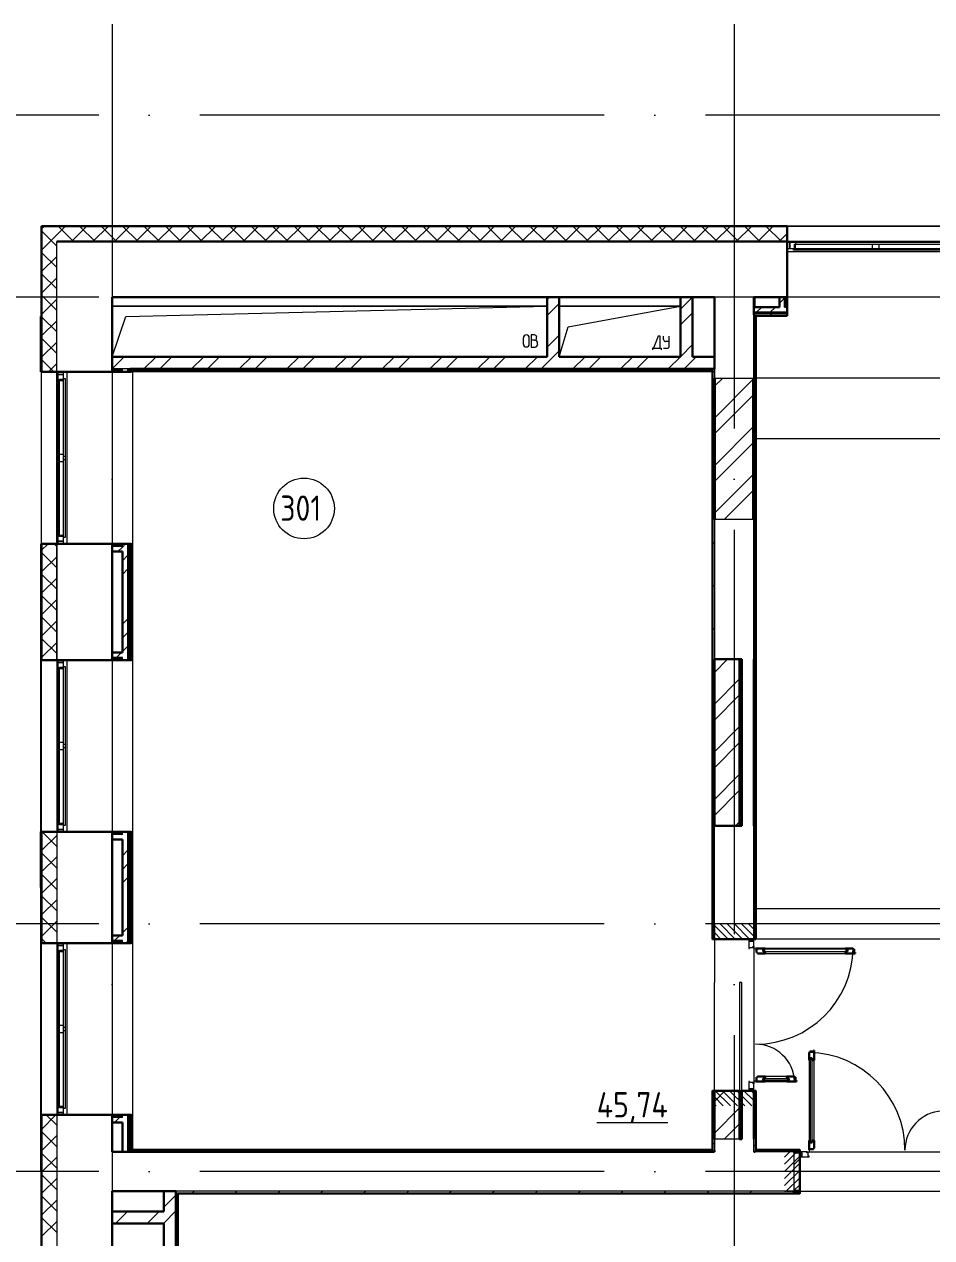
# Model space of a CAD drawing. Header units: millimetres. Extents: x -87434 to 499450, y -468665 to 122144.
# Drawn here: x 243275 to 252251, y -12269 to -265 of the extents above; entities that cross this region are included whole.
import ezdxf

# ---------------------------------------------------------------- set-up
doc = ezdxf.new("R2010")
doc.units = ezdxf.units.MM
for name, pattern in [('ADSK_Линия сетки', [25, 20, -2.5, 0, -2.5]), ('ADSK_Сверху', [450, 300, -150]), ('ADSK_Штриховая_ш2 п1_5', [4.5, 3, -1.5])]:
    doc.linetypes.add(name, pattern=pattern)
for name, color, linetype, lineweight in [('_ Окна', 7, 'Continuous', 9), ('Двери', 252, 'Continuous', 9), ('Линии', 252, 'Continuous', 9), ('Марки помещений', 252, 'Continuous', 20), ('Ограждение', 252, 'Continuous', 9), ('Окна', 252, 'Continuous', 9), ('Оси', 252, 'Continuous', 9), ('Перекрытие', 252, 'Continuous', 18), ('Стены внутренние', 7, 'Continuous', 18), ('Стены наружные', 7, 'Continuous', 18), ('Стены штриховка', 252, 'Continuous', 9)]:
    doc.layers.add(name, color=color, linetype=linetype, lineweight=lineweight)
doc.layers.add('Двери открывание', color=7, linetype='Continuous', lineweight=9, true_color=0xc0c0c0)
doc.styles.add('GOST Common_2', font='', dxfattribs={"width": 0.9, "height": 250})
doc.styles.get('GOST Common_2').set_extended_font_data('GOST type B')

# ---------------------------------------------------------------- blocks, each defined once
blk = doc.blocks.new('3 этаж')
at = {"color": 251, "lineweight": 18, "true_color": 0x636466}
for p, q in [((248446, -3053), (244146, -3053)), ((244278, -3153), (248446, -3053)), ((249766, -3053), (248566, -3053)), ((248656, -3257), (249766, -3053)), ((244146, -3553), (244278, -3153)), ((248320, -3336), (248290, -3336)), ((248290, -3336), (248290, -3456)), ((248343, -3369), (248343, -3359)), ((248566, -3553), (248656, -3257)), ((249544, -3348), (249500, -3468)), ((249564, -3348), (249544, -3348)), ((249564, -3468), (249564, -3348)), ((249598, -3382), (249598, -3348)), ((249655, -3448), (249655, -3348)), ((248212, -3427), (248212, -3365)), ((248270, -3427), (248270, -3365)), ((248323, -3389), (248290, -3389)), ((248290, -3456), (248327, -3456)), ((248353, -3429), (248353, -3419)), ((249490, -3468), (249490, -3483)), ((249500, -3468), (249490, -3468)), ((249500, -3468), (249564, -3468)), ((249564, -3468), (249574, -3468)), ((249574, -3468), (249574, -3483)), ((249598, -3468), (249635, -3468)), ((249655, -3402), (249618, -3402))]:
    blk.add_line(p, q, dxfattribs=at)
for centre, radius, start, end in [((248241, -3365), 28.7, 0, 180), ((248320, -3359), 23.3, 0, 90), ((248241, -3427), 28.7, 180, 0), ((248323, -3369), 20, 270, 0), ((248323, -3419), 30, 0, 90), ((248327, -3429), 26.7, 270, 0), ((249618, -3382), 20, 180, 270), ((249635, -3448), 20, 270, 0)]:
    blk.add_arc(centre, radius, start, end, dxfattribs=at)
at = {"layer": '_ Окна', "color": 251, "true_color": 0x636466}
for p, q in [((250846, -2423), (250821, -2423)), ((250821, -2481), (250846, -2481)), ((250846, -2481), (250846, -2423)), ((243606, -3703), (243606, -3728)), ((243664, -3728), (243664, -3703)), ((243606, -3728), (243664, -3728)), ((243664, -5378), (243606, -5378)), ((243606, -5378), (243606, -5403)), ((243664, -5403), (243664, -5378)), ((243606, -6553), (243606, -6578)), ((243606, -6578), (243664, -6578)), ((243664, -6578), (243664, -6553)), ((243664, -8228), (243606, -8228)), ((243606, -8228), (243606, -8253)), ((243664, -8253), (243664, -8228)), ((243606, -9353), (243606, -9378)), ((243664, -9378), (243664, -9353)), ((243606, -9378), (243664, -9378)), ((243664, -11028), (243606, -11028)), ((243606, -11028), (243606, -11053)), ((243664, -11053), (243664, -11028))]:
    blk.add_line(p, q, dxfattribs=at)
at = {"layer": '_ Окна', "color": 251, "lineweight": 18, "true_color": 0x636466}
for p, q in [((250905, -2423), (250846, -2423)), ((250846, -2423), (250846, -2481)), ((250846, -2481), (250884, -2481)), ((250892, -2481), (250892, -2440)), ((250892, -2440), (250904, -2440)), ((250910, -2440), (250905, -2423)), ((243664, -3728), (243606, -3728)), ((243606, -3728), (243606, -3788)), ((243606, -3788), (243623, -3792)), ((243623, -3774), (243664, -3774)), ((243623, -3786), (243623, -3774)), ((243664, -3766), (243664, -3728)), ((243623, -5314), (243606, -5319)), ((243606, -5319), (243606, -5378)), ((243606, -5378), (243664, -5378)), ((243623, -5332), (243623, -5320)), ((243664, -5332), (243623, -5332)), ((243664, -5378), (243664, -5340)), ((243664, -6578), (243606, -6578)), ((243606, -6578), (243606, -6638)), ((243664, -6616), (243664, -6578)), ((243606, -6638), (243623, -6642)), ((243623, -6624), (243664, -6624)), ((243623, -6636), (243623, -6624)), ((243623, -8164), (243606, -8169)), ((243606, -8169), (243606, -8228)), ((243606, -8228), (243664, -8228)), ((243623, -8182), (243623, -8170)), ((243664, -8182), (243623, -8182)), ((243664, -8228), (243664, -8190)), ((243664, -9378), (243606, -9378)), ((243606, -9378), (243606, -9438)), ((243606, -9438), (243623, -9442)), ((243623, -9424), (243664, -9424)), ((243623, -9436), (243623, -9424)), ((243664, -9416), (243664, -9378)), ((243623, -10964), (243606, -10969)), ((243606, -10969), (243606, -11028)), ((243606, -11028), (243664, -11028)), ((243623, -10982), (243623, -10970)), ((243664, -10982), (243623, -10982)), ((243664, -11028), (243664, -10990))]:
    blk.add_line(p, q, dxfattribs=at)
at = {"layer": 'Двери', "color": 251, "linetype": 'ADSK_Штриховая_ш2 п1_5', "true_color": 0x636466}
for p, q in [((250101, -9163), (250101, -9313)), ((250491, -9313), (250491, -9163)), ((250101, -9313), (250491, -9313)), ((250491, -10813), (250101, -10813)), ((250101, -10813), (250101, -10963)), ((250491, -10963), (250491, -10813)), ((250946, -11418), (250796, -11418)), ((250946, -11808), (250946, -11418)), ((250796, -11808), (250946, -11808))]:
    blk.add_line(p, q, dxfattribs=at)
at = {"layer": 'Двери', "color": 251, "linetype": 'Continuous', "lineweight": 18, "true_color": 0x636466}
for p, q in [((250101, -9178), (250236, -9313)), ((250157, -9163), (250307, -9313)), ((250228, -9163), (250378, -9313)), ((250299, -9163), (250449, -9313)), ((250369, -9163), (250491, -9285)), ((250440, -9163), (250491, -9214)), ((250101, -9248), (250166, -9313)), ((250101, -10875), (250189, -10963)), ((250110, -10813), (250260, -10963)), ((250181, -10813), (250331, -10963)), ((250252, -10813), (250402, -10963)), ((250322, -10813), (250472, -10963)), ((250393, -10813), (250491, -10911)), ((250464, -10813), (250491, -10841)), ((250101, -10946), (250119, -10963)), ((250796, -11469), (250847, -11418)), ((250796, -11540), (250917, -11418)), ((250796, -11611), (250946, -11461)), ((250796, -11681), (250946, -11531)), ((250796, -11752), (250946, -11602)), ((250810, -11808), (250946, -11673)), ((250881, -11808), (250946, -11743))]:
    blk.add_line(p, q, dxfattribs=at)
at = {"layer": 'Двери', "color": 251, "true_color": 0x636466}
for p, q in [((250491, -9313), (250441, -9313)), ((250441, -9313), (250441, -9333)), ((250441, -9333), (250491, -9333)), ((250491, -9333), (250441, -9333)), ((250441, -9333), (250441, -9405)), ((250491, -9333), (250491, -9313)), ((250491, -9382), (250491, -9333)), ((250441, -9405), (250449, -9405)), ((250449, -9405), (250449, -9396)), ((250449, -9396), (250483, -9396)), ((250483, -9396), (250483, -9382)), ((250483, -9382), (250491, -9382)), ((250585, -9414), (250585, -9435)), ((251417, -9414), (250585, -9414)), ((250585, -9435), (251417, -9435)), ((251399, -9405), (250603, -9405)), ((250603, -9455), (251399, -9455)), ((251417, -9435), (251417, -9414)), ((251038, -10510), (251038, -11306)), ((251047, -10492), (251047, -11324)), ((251068, -10492), (251047, -10492)), ((251068, -11324), (251068, -10492)), ((251088, -11306), (251088, -10510)), ((250819, -10671), (250603, -10671)), ((250449, -10721), (250441, -10721)), ((250441, -10721), (250441, -10793)), ((250491, -10793), (250441, -10793)), ((250441, -10793), (250441, -10813)), ((250441, -10793), (250491, -10793)), ((250449, -10730), (250449, -10721)), ((250483, -10730), (250449, -10730)), ((250483, -10744), (250483, -10730)), ((250491, -10744), (250483, -10744)), ((250491, -10793), (250491, -10744)), ((250491, -10813), (250491, -10793)), ((250585, -10691), (250837, -10691)), ((250585, -10712), (250585, -10691)), ((250837, -10712), (250585, -10712)), ((250603, -10721), (250819, -10721)), ((250837, -10691), (250837, -10712)), ((250441, -10813), (250491, -10813)), ((251047, -11324), (251068, -11324)), ((250946, -11418), (250946, -11468)), ((250966, -11418), (250946, -11418)), ((250946, -11468), (250966, -11468)), ((250966, -11468), (250966, -11418)), ((251015, -11418), (250966, -11418)), ((250966, -11418), (250966, -11468)), ((250966, -11468), (251038, -11468)), ((251015, -11426), (251015, -11418)), ((251029, -11426), (251015, -11426)), ((251029, -11460), (251029, -11426)), ((251038, -11460), (251029, -11460)), ((251038, -11468), (251038, -11460))]:
    blk.add_line(p, q, dxfattribs=at)
at = {"layer": 'Двери', "color": 251, "lineweight": 30, "true_color": 0x636466}
for p, q in [((250603, -9405), (250509, -9405)), ((250509, -9405), (250509, -9413)), ((250509, -9413), (250518, -9413)), ((250518, -9413), (250518, -9447)), ((250518, -9447), (250527, -9447)), ((250527, -9447), (250527, -9455)), ((250527, -9455), (250603, -9455)), ((250585, -9414), (250603, -9414)), ((250585, -9435), (250585, -9414)), ((250603, -9435), (250585, -9435)), ((250603, -9414), (250603, -9405)), ((250603, -9455), (250603, -9435)), ((251475, -9405), (251399, -9405)), ((251399, -9414), (251399, -9405)), ((251417, -9414), (251399, -9414)), ((251399, -9435), (251417, -9435)), ((251399, -9455), (251399, -9435)), ((251399, -9455), (251493, -9455)), ((251417, -9435), (251417, -9414)), ((251475, -9413), (251475, -9405)), ((251484, -9413), (251475, -9413)), ((251484, -9447), (251484, -9413)), ((251493, -9447), (251484, -9447)), ((251493, -9455), (251493, -9447)), ((251046, -10434), (251038, -10434)), ((251038, -10434), (251038, -10510)), ((251080, -10425), (251046, -10425)), ((251046, -10425), (251046, -10434)), ((251088, -10416), (251080, -10416)), ((251080, -10416), (251080, -10425)), ((251088, -10510), (251088, -10416)), ((251047, -10510), (251038, -10510)), ((251047, -10492), (251047, -10510)), ((251068, -10492), (251047, -10492)), ((251068, -10510), (251068, -10492)), ((251088, -10510), (251068, -10510)), ((250518, -10679), (250518, -10713)), ((250527, -10679), (250518, -10679)), ((250603, -10671), (250527, -10671)), ((250527, -10671), (250527, -10679)), ((250603, -10671), (250603, -10691)), ((250895, -10671), (250819, -10671)), ((250819, -10671), (250819, -10691)), ((250895, -10679), (250895, -10671)), ((250904, -10679), (250895, -10679)), ((250904, -10713), (250904, -10679)), ((250518, -10713), (250509, -10713)), ((250509, -10713), (250509, -10721)), ((250509, -10721), (250603, -10721)), ((250603, -10691), (250585, -10691)), ((250585, -10691), (250585, -10712)), ((250585, -10712), (250603, -10712)), ((250603, -10712), (250603, -10721)), ((250819, -10691), (250837, -10691)), ((250819, -10712), (250819, -10721)), ((250837, -10712), (250819, -10712)), ((250819, -10721), (250913, -10721)), ((250837, -10691), (250837, -10712)), ((250913, -10713), (250904, -10713)), ((250913, -10721), (250913, -10713)), ((251038, -11306), (251038, -11400)), ((251047, -11306), (251038, -11306)), ((251038, -11400), (251046, -11400)), ((251046, -11400), (251046, -11391)), ((251046, -11391), (251080, -11391)), ((251047, -11324), (251047, -11306)), ((251068, -11324), (251047, -11324)), ((251068, -11306), (251068, -11324)), ((251088, -11306), (251068, -11306)), ((251080, -11391), (251080, -11382)), ((251080, -11382), (251088, -11382)), ((251088, -11382), (251088, -11306))]:
    blk.add_line(p, q, dxfattribs=at)
at = {"layer": 'Двери открывание', "color": 251, "true_color": 0x636466}
for centre, radius, start, end in [((250509, -9387), 966, 270, 358.9323), ((250509, -10739), 386, 2.6728, 90), ((251020, -11400), 966, 0, 88.9323), ((252372, -11400), 386, 92.6728, 180)]:
    blk.add_arc(centre, radius, start, end, dxfattribs=at)
at = {"layer": 'Линии', "color": 251, "linetype": 'ADSK_Сверху', "ltscale": 200, "true_color": 0x636466}
for p, q in [((261351, -9013), (250491, -9013)), ((261351, -9313), (250491, -9313))]:
    blk.add_line(p, q, dxfattribs=at)
at = {"layer": 'Марки помещений', "color": 251, "true_color": 0x636466}
blk.add_circle((246042, -5053), 300, dxfattribs=at)
at = {"layer": 'Ограждение', "color": 251, "true_color": 0x636466}
for p, q in [((252571, -2513), (250821, -2513)), ((250506, -3063), (250506, -2963)), ((243696, -3703), (243696, -5403)), ((244146, -3703), (244146, -5403)), ((244331, -3703), (244346, -3703)), ((244346, -3693), (244346, -11398)), ((244346, -3698), (250076, -3698)), ((244346, -3703), (244346, -5403)), ((250081, -3693), (250076, -3698)), ((250076, -3698), (250076, -9313)), ((258211, -3763), (250511, -3763)), ((258211, -4363), (250511, -4363)), ((250516, -9313), (250516, -4363)), ((244346, -5403), (244331, -5403)), ((243696, -6553), (243696, -8253)), ((244146, -6553), (244146, -8253)), ((244331, -6553), (244346, -6553)), ((244346, -6553), (244346, -8253)), ((244346, -8253), (244331, -8253)), ((243696, -9353), (243696, -11053)), ((244146, -9353), (244146, -11053)), ((244331, -9353), (244346, -9353)), ((244346, -9353), (244346, -11053)), ((250081, -9313), (250076, -9313)), ((250516, -9313), (250511, -9313)), ((250076, -10813), (250081, -10813)), ((250076, -10813), (250076, -11393)), ((250511, -10813), (250516, -10813)), ((250516, -11393), (250516, -10813)), ((244346, -11053), (244331, -11053)), ((250076, -11393), (244346, -11393)), ((250081, -11398), (250076, -11393)), ((250516, -11393), (250511, -11398)), ((250946, -11393), (250516, -11393)), ((250946, -11393), (250946, -11398)), ((244799, -11833), (244794, -11828)), ((244799, -17578), (244799, -11833)), ((244799, -11833), (250946, -11833)), ((250946, -11828), (250946, -11833))]:
    blk.add_line(p, q, dxfattribs=at)
at = {"layer": 'Окна', "color": 251, "true_color": 0x636466}
for p, q in [((250884, -2481), (251681, -2481)), ((250884, -2498), (250884, -2481)), ((251681, -2498), (250884, -2498)), ((250904, -2440), (251661, -2440)), ((250904, -2481), (250904, -2440)), ((252486, -2423), (250905, -2423)), ((251661, -2440), (251731, -2440)), ((251661, -2440), (251661, -2481)), ((251681, -2481), (251711, -2481)), ((251681, -2481), (251681, -2498)), ((251711, -2498), (251681, -2498)), ((251711, -2481), (252508, -2481)), ((251711, -2498), (251711, -2481)), ((252508, -2498), (251711, -2498)), ((251731, -2440), (252488, -2440)), ((251731, -2481), (251731, -2440)), ((243606, -3788), (243606, -5319)), ((243623, -4518), (243623, -3786)), ((243623, -3786), (243664, -3786)), ((243664, -4538), (243664, -3766)), ((243664, -3766), (243681, -3766)), ((243681, -3766), (243681, -4538)), ((243623, -4588), (243623, -4518)), ((243664, -4518), (243623, -4518)), ((243664, -4568), (243664, -4538)), ((243681, -4538), (243664, -4538)), ((243681, -4538), (243681, -4568)), ((243623, -5320), (243623, -4588)), ((243623, -4588), (243664, -4588)), ((243664, -5340), (243664, -4568)), ((243664, -4568), (243681, -4568)), ((243681, -4568), (243681, -5340)), ((243664, -5320), (243623, -5320)), ((243681, -5340), (243664, -5340)), ((243606, -6638), (243606, -8169)), ((243623, -7368), (243623, -6636)), ((243623, -6636), (243664, -6636)), ((243664, -7388), (243664, -6616)), ((243664, -6616), (243681, -6616)), ((243681, -6616), (243681, -7388)), ((243623, -7438), (243623, -7368)), ((243664, -7368), (243623, -7368)), ((243623, -8170), (243623, -7438)), ((243623, -7438), (243664, -7438)), ((243664, -7418), (243664, -7388)), ((243681, -7388), (243664, -7388)), ((243664, -8190), (243664, -7418)), ((243664, -7418), (243681, -7418)), ((243681, -7388), (243681, -7418)), ((243681, -7418), (243681, -8190)), ((243664, -8170), (243623, -8170)), ((243681, -8190), (243664, -8190)), ((243606, -9438), (243606, -10969)), ((243623, -10168), (243623, -9436)), ((243623, -9436), (243664, -9436)), ((243664, -10188), (243664, -9416)), ((243664, -9416), (243681, -9416)), ((243681, -9416), (243681, -10188)), ((243623, -10238), (243623, -10168)), ((243664, -10168), (243623, -10168)), ((243664, -10218), (243664, -10188)), ((243681, -10188), (243664, -10188)), ((243681, -10188), (243681, -10218)), ((243623, -10970), (243623, -10238)), ((243623, -10238), (243664, -10238)), ((243664, -10990), (243664, -10218)), ((243664, -10218), (243681, -10218)), ((243681, -10218), (243681, -10990)), ((243664, -10970), (243623, -10970)), ((243681, -10990), (243664, -10990))]:
    blk.add_line(p, q, dxfattribs=at)
at = {"layer": 'Оси', "color": 251, "linetype": 'ADSK_Линия сетки', "ltscale": 200, "true_color": 0x636466}
for p, q in [((244146, -263), (244146, -31390)), ((250296, -263), (250296, -31390)), ((314013, -1163), (237074, -1163)), ((314013, -2963), (237074, -2963)), ((314013, -9163), (237074, -9163)), ((314013, -11613), (237074, -11613))]:
    blk.add_line(p, q, dxfattribs=at)
at = {"layer": 'Перекрытие', "color": 251, "true_color": 0x636466}
for p, q in [((244146, -3053), (248446, -3053)), ((248566, -3053), (249766, -3053)), ((250351, -10813), (250371, -10813))]:
    blk.add_line(p, q, dxfattribs=at)
at = {"layer": 'Стены внутренние', "color": 251, "lineweight": 30, "true_color": 0x636466}
for p, q in [((243444, -2261), (243444, -3703)), ((250821, -2261), (243444, -2261)), ((250821, -2413), (250821, -2261)), ((250821, -2413), (243596, -2413)), ((243596, -2413), (250821, -2413)), ((250821, -2963), (250821, -2413)), ((244146, -3553), (244146, -2963)), ((244146, -2963), (248446, -2963)), ((248566, -2963), (249766, -2963)), ((249886, -2963), (250101, -2963)), ((250101, -2963), (250101, -3553)), ((250491, -2963), (250746, -2963)), ((250491, -3063), (250491, -2963)), ((243444, -3703), (244146, -3703)), ((250101, -3763), (250106, -3763)), ((250486, -3763), (250491, -3763)), ((250106, -5163), (250101, -5163)), ((250491, -5163), (250486, -5163)), ((244146, -5403), (243444, -5403)), ((243444, -5403), (243444, -6553)), ((244146, -6478), (244146, -5478)), ((243444, -6553), (244146, -6553)), ((250101, -6543), (250371, -6543)), ((250371, -6543), (250371, -8193)), ((250491, -8193), (250491, -6543)), ((244146, -8253), (243444, -8253)), ((243444, -8253), (243444, -9353)), ((250371, -8193), (250101, -8193)), ((244146, -9278), (244146, -8328)), ((243444, -9353), (244146, -9353)), ((250101, -9313), (250491, -9313)), ((250491, -10813), (250371, -10813)), ((250371, -10813), (250371, -11293)), ((250491, -11293), (250491, -10813)), ((244146, -11053), (243444, -11053)), ((243444, -11053), (243444, -18465)), ((244146, -11418), (244146, -11128)), ((250101, -11403), (250101, -11418)), ((250371, -11293), (250351, -11293)), ((244246, -11418), (244146, -11418)), ((250506, -11418), (250491, -11418)), ((250891, -11423), (250891, -11418)), ((244146, -12008), (244146, -11808)), ((244146, -11808), (244654, -11808)), ((250891, -11808), (250891, -11803)), ((244146, -17763), (244146, -12128))]:
    blk.add_line(p, q, dxfattribs=at)
at = {"layer": 'Стены внутренние', "color": 251, "linetype": 'Continuous', "lineweight": 9, "true_color": 0x636466}
for p, q in [((243446, -2285), (243468, -2263)), ((243596, -2348), (243680, -2263)), ((243763, -2413), (243613, -2263)), ((243742, -2413), (243892, -2263)), ((243976, -2413), (243826, -2263)), ((243914, -2263), (243913, -2261)), ((243954, -2413), (244104, -2263)), ((244188, -2413), (244038, -2263)), ((244166, -2413), (244316, -2263)), ((244400, -2413), (244250, -2263)), ((244378, -2413), (244528, -2263)), ((244612, -2413), (244462, -2263)), ((244591, -2413), (244741, -2263)), ((244824, -2413), (244674, -2263)), ((244803, -2413), (244953, -2263)), ((245036, -2413), (244886, -2263)), ((245015, -2413), (245165, -2263)), ((245248, -2413), (245098, -2263)), ((245227, -2413), (245377, -2263)), ((245239, -2261), (245238, -2263)), ((245461, -2413), (245311, -2263)), ((245322, -2263), (245321, -2261)), ((245439, -2413), (245589, -2263)), ((245673, -2413), (245523, -2263)), ((245651, -2413), (245801, -2263)), ((245885, -2413), (245735, -2263)), ((245863, -2413), (246013, -2263)), ((245909, -2263), (245907, -2261)), ((246097, -2413), (245947, -2263)), ((246060, -2261), (246059, -2263)), ((246076, -2413), (246226, -2263)), ((246309, -2413), (246159, -2263)), ((246288, -2413), (246438, -2263)), ((246295, -2261), (246294, -2263)), ((246521, -2413), (246371, -2263)), ((246500, -2413), (246650, -2263)), ((246733, -2413), (246583, -2263)), ((246712, -2413), (246862, -2263)), ((246945, -2413), (246795, -2263)), ((246924, -2413), (247074, -2263)), ((247158, -2413), (247008, -2263)), ((247115, -2263), (247115, -2263)), ((247136, -2413), (247286, -2263)), ((247370, -2413), (247220, -2263)), ((247348, -2413), (247498, -2263)), ((247582, -2413), (247432, -2263)), ((247560, -2413), (247710, -2263)), ((247794, -2413), (247644, -2263)), ((247773, -2413), (247923, -2263)), ((247786, -2263), (247785, -2261)), ((248006, -2413), (247856, -2263)), ((247985, -2413), (248135, -2263)), ((248218, -2413), (248068, -2263)), ((248197, -2413), (248347, -2263)), ((248430, -2413), (248280, -2263)), ((248409, -2413), (248559, -2263)), ((248642, -2413), (248492, -2263)), ((248621, -2413), (248771, -2263)), ((248855, -2413), (248705, -2263)), ((248833, -2413), (248983, -2263)), ((248876, -2261), (248876, -2262)), ((249067, -2413), (248917, -2263)), ((249045, -2413), (249195, -2263)), ((249110, -2261), (249109, -2263)), ((249279, -2413), (249129, -2263)), ((249193, -2263), (249192, -2261)), ((249258, -2413), (249408, -2263)), ((249491, -2413), (249341, -2263)), ((249470, -2413), (249620, -2263)), ((249703, -2413), (249553, -2263)), ((249682, -2413), (249832, -2263)), ((249915, -2413), (249765, -2263)), ((249894, -2413), (250044, -2263)), ((249932, -2261), (249930, -2263)), ((250127, -2413), (249977, -2263)), ((250106, -2413), (250256, -2263)), ((250340, -2413), (250190, -2263)), ((250318, -2413), (250468, -2263)), ((250552, -2413), (250402, -2263)), ((250530, -2413), (250680, -2263)), ((250601, -2263), (250600, -2261)), ((250764, -2413), (250614, -2263)), ((243596, -2458), (243446, -2308)), ((243446, -2498), (243596, -2348)), ((250742, -2413), (250819, -2337)), ((243446, -2502), (243446, -2502)), ((243596, -2670), (243446, -2520)), ((243446, -2710), (243596, -2560)), ((243596, -2882), (243446, -2732)), ((243446, -2922), (243596, -2772)), ((243596, -3094), (243446, -2944)), ((243446, -3134), (243596, -2984)), ((243446, -3112), (243446, -3112)), ((243596, -3306), (243446, -3156)), ((243446, -3346), (243596, -3196)), ((243446, -3315), (243446, -3315)), ((243596, -3519), (243446, -3369)), ((243446, -3558), (243596, -3408)), ((243569, -3703), (243446, -3581)), ((243446, -3687), (243444, -3684)), ((243446, -3620), (243446, -3620)), ((243455, -3703), (243454, -3701)), ((243515, -3701), (243596, -3620)), ((243446, -5467), (243508, -5405)), ((243596, -5640), (243446, -5490)), ((243596, -5428), (243571, -5403)), ((243446, -5680), (243596, -5530)), ((243446, -5550), (243446, -5550)), ((243596, -5852), (243446, -5702)), ((243446, -5892), (243596, -5742)), ((243446, -5855), (243446, -5855)), ((243596, -6064), (243446, -5914)), ((243446, -6104), (243596, -5954)), ((243596, -6276), (243446, -6126)), ((243446, -6316), (243596, -6166)), ((243596, -6488), (243446, -6338)), ((243446, -6528), (243596, -6378)), ((243446, -6465), (243446, -6465)), ((243447, -6551), (243446, -6551)), ((243596, -8398), (243454, -8255)), ((243446, -8437), (243596, -8287)), ((243596, -8610), (243446, -8460)), ((243446, -8649), (243596, -8499)), ((243596, -8822), (243446, -8672)), ((243446, -8700), (243446, -8700)), ((243446, -8862), (243596, -8712)), ((243596, -9034), (243446, -8884)), ((243446, -8903), (243446, -8903)), ((243446, -9074), (243596, -8924)), ((243596, -9246), (243446, -9096)), ((243446, -9286), (243596, -9136)), ((243446, -9208), (243446, -9208)), ((243489, -9351), (243446, -9308)), ((243590, -9353), (243596, -9348)), ((243446, -11195), (243587, -11053)), ((243446, -11138), (243446, -11138)), ((243476, -11055), (243476, -11055)), ((243596, -11155), (243496, -11055)), ((243596, -11367), (243446, -11217)), ((243446, -11407), (243596, -11257)), ((243596, -11580), (243446, -11430)), ((243446, -11443), (243446, -11443)), ((243446, -11619), (243596, -11469)), ((243596, -11792), (243446, -11642)), ((243446, -11831), (243596, -11681)), ((243446, -11815), (243444, -11812)), ((243596, -12004), (243446, -11854)), ((243446, -12044), (243596, -11894)), ((243446, -12019), (243444, -12015)), ((243446, -12053), (243446, -12053)), ((243596, -12216), (243446, -12066)), ((243446, -12256), (243596, -12106)), ((243446, -12256), (243446, -12256))]:
    blk.add_line(p, q, dxfattribs=at)
at = {"layer": 'Стены внутренние', "color": 251, "true_color": 0x636466}
for p, q in [((250821, -2261), (252571, -2261)), ((243596, -6553), (243596, -2413)), ((252571, -2413), (250821, -2413)), ((250491, -3763), (250491, -3138)), ((243444, -5403), (243444, -3703)), ((250101, -3673), (250101, -3763)), ((250106, -3763), (250486, -3763)), ((250101, -5163), (250101, -6543)), ((250486, -5163), (250106, -5163)), ((250491, -6543), (250491, -5163)), ((243596, -5403), (243596, -18313)), ((243444, -8253), (243444, -6553)), ((250491, -9313), (250491, -8193)), ((243444, -11053), (243444, -9353)), ((250101, -9313), (250101, -9743)), ((250491, -9382), (250491, -10744)), ((250371, -9743), (250351, -9743)), ((250371, -10813), (250371, -9743)), ((250351, -11293), (250101, -11293)), ((250101, -11293), (250101, -11403)), ((250491, -11418), (250491, -11293)), ((250891, -11418), (250506, -11418)), ((250891, -11803), (250891, -11423)), ((251015, -11418), (252377, -11418)), ((250946, -11808), (252581, -11808))]:
    blk.add_line(p, q, dxfattribs=at)
at = {"layer": 'Стены наружные', "color": 251, "true_color": 0x636466}
for p, q in [((250296, -2256), (252571, -2256)), ((250296, -2261), (250296, -2256)), ((250301, -2256), (250301, -2261)), ((250498, -2978), (250498, -2963)), ((250506, -2978), (250498, -2978)), ((243439, -5978), (243439, -5403)), ((243444, -5403), (243439, -5403)), ((243444, -5978), (243439, -5978)), ((243439, -8253), (243439, -5982)), ((243444, -5982), (243439, -5982)), ((250101, -9313), (250101, -8193)), ((243439, -11603), (243439, -8803)), ((243444, -9353), (243439, -9353)), ((250101, -10813), (250101, -9743)), ((250351, -9743), (250351, -10813)), ((243444, -11053), (243439, -11053)), ((243439, -11603), (243444, -11603)), ((250891, -11808), (244774, -11808))]:
    blk.add_line(p, q, dxfattribs=at)
at = {"layer": 'Стены наружные', "color": 251, "linetype": 'Continuous', "lineweight": 9, "true_color": 0x636466}
for p, q in [((248446, -2987), (248469, -2963)), ((249766, -3081), (249883, -2963)), ((250746, -3022), (250796, -2972)), ((250796, -2996), (250808, -2984)), ((250808, -2984), (250821, -2971)), ((248446, -3144), (248566, -3024)), ((249766, -3238), (249886, -3118)), ((250519, -3113), (250569, -3063)), ((250654, -3113), (250704, -3063)), ((250666, -3126), (250679, -3113)), ((250506, -3145), (250507, -3143)), ((250506, -3216), (250511, -3211)), ((250573, -3148), (250578, -3143)), ((250644, -3148), (250649, -3143)), ((250649, -3143), (250654, -3138)), ((250654, -3138), (250666, -3126)), ((250715, -3148), (250720, -3143)), ((250785, -3148), (250790, -3143)), ((248446, -3458), (248566, -3338)), ((250506, -3286), (250511, -3281)), ((250506, -3357), (250511, -3352)), ((249766, -3552), (249886, -3432)), ((250506, -3428), (250511, -3423)), ((243442, -3544), (243439, -3551)), ((244146, -3672), (244264, -3553)), ((244459, -3673), (244579, -3553)), ((244616, -3673), (244736, -3553)), ((244930, -3673), (245050, -3553)), ((245087, -3673), (245207, -3553)), ((245402, -3673), (245522, -3553)), ((245559, -3673), (245679, -3553)), ((245873, -3673), (245993, -3553)), ((246030, -3673), (246150, -3553)), ((246344, -3673), (246464, -3553)), ((246502, -3673), (246622, -3553)), ((246816, -3673), (246936, -3553)), ((246973, -3673), (247093, -3553)), ((247287, -3673), (247407, -3553)), ((247445, -3673), (247565, -3553)), ((247759, -3673), (247879, -3553)), ((247916, -3673), (248036, -3553)), ((248230, -3673), (248350, -3553)), ((248387, -3673), (248507, -3553)), ((248507, -3553), (248566, -3495)), ((248702, -3673), (248822, -3553)), ((248859, -3673), (248979, -3553)), ((249173, -3673), (249293, -3553)), ((249330, -3673), (249450, -3553)), ((249645, -3673), (249765, -3553)), ((249862, -3613), (249886, -3590)), ((249886, -3590), (249922, -3553)), ((250506, -3499), (250511, -3494)), ((250506, -3569), (250511, -3564)), ((243444, -3684), (243443, -3683)), ((244149, -3703), (244162, -3691)), ((244162, -3691), (244174, -3678)), ((244371, -3693), (244376, -3688)), ((244442, -3693), (244447, -3688)), ((244513, -3693), (244518, -3688)), ((244583, -3693), (244588, -3688)), ((244588, -3688), (244603, -3673)), ((244654, -3693), (244659, -3688)), ((244725, -3693), (244730, -3688)), ((244796, -3693), (244801, -3688)), ((244866, -3693), (244871, -3688)), ((244937, -3693), (244942, -3688)), ((245008, -3693), (245013, -3688)), ((245013, -3688), (245028, -3673)), ((245078, -3693), (245083, -3688)), ((245149, -3693), (245154, -3688)), ((245220, -3693), (245225, -3688)), ((245290, -3693), (245295, -3688)), ((245361, -3693), (245366, -3688)), ((245432, -3693), (245437, -3688)), ((245437, -3688), (245452, -3673)), ((245503, -3693), (245508, -3688)), ((245573, -3693), (245578, -3688)), ((245644, -3693), (245649, -3688)), ((245715, -3693), (245720, -3688)), ((245785, -3693), (245790, -3688)), ((245856, -3693), (245861, -3688)), ((245861, -3688), (245876, -3673)), ((245927, -3693), (245932, -3688)), ((245998, -3693), (246003, -3688)), ((246068, -3693), (246073, -3688)), ((246139, -3693), (246144, -3688)), ((246210, -3693), (246215, -3688)), ((246280, -3693), (246285, -3688)), ((246285, -3688), (246300, -3673)), ((246351, -3693), (246356, -3688)), ((246422, -3693), (246427, -3688)), ((246493, -3693), (246498, -3688)), ((246563, -3693), (246568, -3688)), ((246634, -3693), (246639, -3688)), ((246705, -3693), (246710, -3688)), ((246710, -3688), (246725, -3673)), ((246775, -3693), (246780, -3688)), ((246846, -3693), (246851, -3688)), ((246917, -3693), (246922, -3688)), ((246988, -3693), (246993, -3688)), ((247058, -3693), (247063, -3688)), ((247129, -3693), (247134, -3688)), ((247134, -3688), (247149, -3673)), ((247200, -3693), (247205, -3688)), ((247270, -3693), (247275, -3688)), ((247341, -3693), (247346, -3688)), ((247412, -3693), (247417, -3688)), ((247483, -3693), (247488, -3688)), ((247553, -3693), (247558, -3688)), ((247558, -3688), (247573, -3673)), ((247624, -3693), (247629, -3688)), ((247695, -3693), (247700, -3688)), ((247765, -3693), (247770, -3688)), ((247836, -3693), (247841, -3688)), ((247907, -3693), (247912, -3688)), ((247978, -3693), (247983, -3688)), ((247983, -3688), (247998, -3673)), ((248048, -3693), (248053, -3688)), ((248119, -3693), (248124, -3688)), ((248190, -3693), (248195, -3688)), ((248260, -3693), (248265, -3688)), ((248331, -3693), (248336, -3688)), ((248402, -3693), (248407, -3688)), ((248407, -3688), (248422, -3673)), ((248472, -3693), (248477, -3688)), ((248543, -3693), (248548, -3688)), ((248614, -3693), (248619, -3688)), ((248685, -3693), (248690, -3688)), ((248755, -3693), (248760, -3688)), ((248826, -3693), (248831, -3688)), ((248831, -3688), (248846, -3673)), ((248897, -3693), (248902, -3688)), ((248967, -3693), (248972, -3688)), ((249038, -3693), (249043, -3688)), ((249109, -3693), (249114, -3688)), ((249180, -3693), (249185, -3688)), ((249250, -3693), (249255, -3688)), ((249255, -3688), (249270, -3673)), ((249321, -3693), (249326, -3688)), ((249392, -3693), (249397, -3688)), ((249462, -3693), (249467, -3688)), ((249533, -3693), (249538, -3688)), ((249604, -3693), (249609, -3688)), ((249675, -3693), (249680, -3688)), ((249680, -3688), (249695, -3673)), ((249745, -3693), (249750, -3688)), ((249802, -3673), (249862, -3613)), ((249816, -3693), (249821, -3688)), ((249887, -3693), (249892, -3688)), ((249957, -3693), (249962, -3688)), ((250028, -3693), (250033, -3688)), ((250081, -3711), (250086, -3706)), ((250086, -3706), (250101, -3691)), ((250506, -3640), (250511, -3635)), ((250506, -3711), (250511, -3706)), ((250081, -3782), (250086, -3777)), ((250106, -3841), (250183, -3763)), ((250106, -4155), (250486, -3775)), ((250506, -3781), (250511, -3776)), ((250081, -3853), (250086, -3848)), ((250081, -3924), (250086, -3919)), ((250106, -4312), (250486, -3932)), ((250506, -3852), (250511, -3847)), ((250506, -3923), (250511, -3918)), ((250081, -3994), (250086, -3989)), ((250081, -4065), (250086, -4060)), ((250506, -3994), (250511, -3989)), ((250506, -4064), (250511, -4059)), ((250081, -4136), (250086, -4131)), ((250086, -4131), (250101, -4116)), ((250506, -4135), (250511, -4130)), ((250506, -4206), (250511, -4201)), ((250081, -4206), (250086, -4201)), ((250081, -4277), (250086, -4272)), ((250106, -4627), (250486, -4247)), ((250506, -4276), (250511, -4271)), ((250081, -4348), (250086, -4343)), ((250081, -4419), (250086, -4414)), ((250106, -4784), (250486, -4404)), ((250506, -4347), (250511, -4342)), ((250506, -4418), (250511, -4413)), ((250081, -4489), (250086, -4484)), ((250081, -4560), (250086, -4555)), ((250086, -4555), (250101, -4540)), ((250506, -4489), (250511, -4484)), ((250506, -4559), (250511, -4554)), ((250081, -4631), (250086, -4626)), ((250506, -4630), (250511, -4625)), ((250081, -4701), (250086, -4696)), ((250081, -4772), (250086, -4767)), ((250106, -5098), (250486, -4718)), ((250506, -4701), (250511, -4696)), ((250506, -4771), (250511, -4766)), ((250081, -4843), (250086, -4838)), ((250081, -4914), (250086, -4909)), ((250198, -5163), (250486, -4875)), ((250506, -4842), (250511, -4837)), ((250506, -4913), (250511, -4908)), ((250081, -4984), (250086, -4979)), ((250086, -4979), (250101, -4964)), ((250506, -4984), (250511, -4979)), ((250081, -5055), (250086, -5050)), ((250081, -5126), (250086, -5121)), ((250506, -5054), (250511, -5049)), ((250506, -5125), (250511, -5120)), ((250081, -5196), (250086, -5191)), ((250081, -5267), (250086, -5262)), ((250506, -5196), (250511, -5191)), ((250506, -5266), (250511, -5261)), ((250081, -5338), (250086, -5333)), ((250086, -5404), (250101, -5389)), ((250506, -5337), (250511, -5332)), ((244146, -5404), (244146, -5403)), ((244202, -5478), (244246, -5435)), ((244246, -5435), (244277, -5403)), ((244246, -5570), (244296, -5520)), ((244296, -5466), (244308, -5453)), ((244308, -5453), (244321, -5441)), ((244326, -5436), (244331, -5431)), ((244326, -5507), (244331, -5502)), ((250081, -5409), (250086, -5404)), ((250081, -5479), (250086, -5474)), ((250506, -5408), (250511, -5403)), ((250506, -5479), (250511, -5474)), ((244326, -5577), (244331, -5572)), ((250081, -5550), (250086, -5545)), ((250081, -5621), (250086, -5616)), ((250506, -5549), (250511, -5544)), ((250506, -5620), (250511, -5615)), ((244246, -5705), (244296, -5655)), ((244296, -5678), (244308, -5666)), ((244308, -5666), (244321, -5653)), ((244321, -5653), (244326, -5648)), ((244326, -5648), (244331, -5643)), ((244326, -5719), (244331, -5714)), ((250081, -5691), (250086, -5686)), ((250081, -5762), (250086, -5757)), ((250506, -5691), (250511, -5686)), ((250506, -5761), (250511, -5756)), ((244296, -5890), (244308, -5878)), ((244308, -5878), (244321, -5865)), ((244326, -5790), (244331, -5785)), ((244326, -5860), (244331, -5855)), ((250081, -5833), (250086, -5828)), ((250086, -5828), (250101, -5813)), ((250506, -5832), (250511, -5827)), ((244326, -5931), (244331, -5926)), ((244326, -6002), (244331, -5997)), ((250081, -5904), (250086, -5899)), ((250081, -5974), (250086, -5969)), ((250506, -5903), (250511, -5898)), ((250506, -5973), (250511, -5968)), ((244296, -6102), (244308, -6090)), ((244308, -6090), (244321, -6077)), ((244321, -6077), (244326, -6072)), ((244326, -6072), (244331, -6067)), ((250081, -6045), (250086, -6040)), ((250081, -6116), (250086, -6111)), ((250506, -6044), (250511, -6039)), ((250506, -6115), (250511, -6110)), ((244246, -6198), (244296, -6148)), ((244326, -6143), (244331, -6138)), ((244326, -6214), (244331, -6209)), ((250081, -6186), (250086, -6181)), ((250086, -6252), (250101, -6237)), ((250506, -6186), (250511, -6181)), ((244246, -6333), (244296, -6283)), ((244296, -6315), (244308, -6302)), ((244308, -6302), (244321, -6290)), ((244326, -6285), (244331, -6280)), ((244326, -6355), (244331, -6350)), ((250081, -6257), (250086, -6252)), ((250081, -6328), (250086, -6323)), ((250506, -6256), (250511, -6251)), ((250506, -6327), (250511, -6322)), ((244186, -6528), (244236, -6478)), ((244246, -6468), (244296, -6418)), ((244326, -6426), (244331, -6421)), ((250081, -6398), (250086, -6393)), ((250081, -6469), (250086, -6464)), ((250506, -6398), (250511, -6393)), ((250506, -6468), (250511, -6463)), ((244296, -6527), (244308, -6514)), ((244308, -6514), (244321, -6502)), ((244321, -6502), (244326, -6497)), ((244326, -6497), (244331, -6492)), ((250081, -6540), (250086, -6535)), ((250101, -6675), (250232, -6543)), ((250506, -6539), (250511, -6534)), ((250081, -6611), (250086, -6606)), ((250081, -6681), (250086, -6676)), ((250086, -6676), (250101, -6661)), ((250506, -6610), (250511, -6605)), ((250506, -6681), (250511, -6676)), ((250081, -6752), (250086, -6747)), ((250081, -6823), (250086, -6818)), ((250101, -6989), (250351, -6739)), ((250506, -6751), (250511, -6746)), ((250506, -6822), (250511, -6817)), ((250081, -6893), (250086, -6888)), ((250081, -6964), (250086, -6959)), ((250101, -7146), (250351, -6896)), ((250506, -6893), (250511, -6888)), ((250506, -6963), (250511, -6958)), ((250081, -7035), (250086, -7030)), ((250506, -7034), (250511, -7029)), ((250081, -7106), (250086, -7101)), ((250081, -7176), (250086, -7171)), ((250086, -7101), (250101, -7086)), ((250506, -7105), (250511, -7100)), ((250506, -7176), (250511, -7171)), ((250081, -7247), (250086, -7242)), ((250081, -7318), (250086, -7313)), ((250101, -7461), (250351, -7211)), ((250506, -7246), (250511, -7241)), ((250506, -7317), (250511, -7312)), ((250081, -7388), (250086, -7383)), ((250101, -7618), (250351, -7368)), ((250506, -7388), (250511, -7383)), ((250081, -7459), (250086, -7454)), ((250081, -7530), (250086, -7525)), ((250086, -7525), (250101, -7510)), ((250506, -7458), (250511, -7453)), ((250506, -7529), (250511, -7524)), ((250081, -7601), (250086, -7596)), ((250081, -7671), (250086, -7666)), ((250101, -7932), (250351, -7682)), ((250506, -7600), (250511, -7595)), ((250506, -7671), (250511, -7666)), ((250081, -7742), (250086, -7737)), ((250506, -7741), (250511, -7736)), ((250081, -7813), (250086, -7808)), ((250081, -7883), (250086, -7878)), ((250101, -8089), (250351, -7839)), ((250506, -7812), (250511, -7807)), ((250506, -7883), (250511, -7878)), ((250081, -7954), (250086, -7949)), ((250081, -8025), (250086, -8020)), ((250086, -7949), (250101, -7934)), ((250506, -7953), (250511, -7948)), ((250506, -8024), (250511, -8019)), ((250081, -8096), (250086, -8091)), ((250081, -8166), (250086, -8161)), ((250311, -8193), (250351, -8153)), ((250506, -8095), (250511, -8090)), ((250506, -8166), (250511, -8161)), ((244241, -8278), (244246, -8274)), ((244326, -8264), (244331, -8259)), ((250081, -8237), (250086, -8232)), ((250506, -8236), (250511, -8231)), ((244326, -8335), (244331, -8330)), ((244326, -8406), (244331, -8401)), ((250081, -8308), (250086, -8303)), ((250081, -8378), (250086, -8373)), ((250086, -8373), (250101, -8358)), ((250506, -8307), (250511, -8302)), ((250506, -8378), (250511, -8373)), ((244246, -8488), (244296, -8438)), ((244296, -8436), (244308, -8423)), ((244308, -8423), (244321, -8411)), ((244326, -8477), (244331, -8472)), ((250081, -8449), (250086, -8444)), ((250081, -8520), (250086, -8515)), ((250506, -8448), (250511, -8443)), ((250506, -8519), (250511, -8514)), ((244246, -8623), (244296, -8573)), ((244296, -8648), (244308, -8635)), ((244308, -8635), (244321, -8623)), ((244321, -8623), (244326, -8618)), ((244326, -8547), (244331, -8542)), ((244326, -8618), (244331, -8613)), ((250081, -8591), (250086, -8586)), ((250506, -8590), (250511, -8585)), ((244246, -8758), (244296, -8708)), ((244326, -8689), (244331, -8684)), ((244326, -8759), (244331, -8754)), ((250081, -8661), (250086, -8656)), ((250081, -8732), (250086, -8727)), ((250506, -8660), (250511, -8655)), ((250506, -8731), (250511, -8726)), ((244296, -8860), (244308, -8848)), ((244308, -8848), (244321, -8835)), ((244326, -8830), (244331, -8825)), ((250081, -8803), (250086, -8798)), ((250081, -8873), (250086, -8868)), ((250086, -8798), (250101, -8783)), ((250506, -8802), (250511, -8797)), ((250506, -8873), (250511, -8868)), ((244326, -8901), (244331, -8896)), ((244326, -8972), (244331, -8967)), ((250081, -8944), (250086, -8939)), ((250506, -8943), (250511, -8938)), ((244296, -9072), (244308, -9060)), ((244308, -9060), (244321, -9047)), ((244321, -9047), (244326, -9042)), ((244326, -9042), (244331, -9037)), ((244326, -9113), (244331, -9108)), ((250081, -9015), (250086, -9010)), ((250081, -9085), (250086, -9080)), ((250506, -9014), (250511, -9009)), ((250506, -9085), (250511, -9080)), ((244246, -9252), (244296, -9202)), ((244326, -9184), (244331, -9179)), ((250081, -9156), (250086, -9151)), ((250081, -9227), (250086, -9222)), ((250086, -9222), (250101, -9207)), ((250491, -9241), (250506, -9226)), ((250506, -9155), (250511, -9150)), ((250506, -9226), (250511, -9221)), ((244169, -9328), (244219, -9278)), ((244227, -9353), (244239, -9341)), ((244239, -9341), (244246, -9334)), ((244279, -9353), (244296, -9337)), ((244296, -9284), (244308, -9272)), ((244308, -9272), (244321, -9259)), ((244326, -9254), (244331, -9249)), ((244326, -9325), (244331, -9320)), ((250081, -9298), (250086, -9293)), ((250506, -9297), (250511, -9292)), ((250081, -10853), (250086, -10848)), ((250081, -10924), (250086, -10919)), ((250086, -10919), (250101, -10904)), ((250101, -10918), (250205, -10813)), ((250491, -10938), (250506, -10923)), ((250506, -10853), (250511, -10848)), ((250506, -10923), (250511, -10918)), ((250081, -10995), (250086, -10990)), ((250101, -11232), (250351, -10982)), ((250506, -10994), (250511, -10989)), ((244166, -11128), (244216, -11078)), ((244199, -11078), (244211, -11066)), ((244211, -11066), (244224, -11053)), ((244326, -11093), (244331, -11088)), ((244326, -11164), (244331, -11159)), ((250081, -11065), (250086, -11060)), ((250081, -11136), (250086, -11131)), ((250197, -11293), (250351, -11139)), ((250506, -11065), (250511, -11060)), ((250506, -11135), (250511, -11130)), ((244296, -11194), (244308, -11181)), ((244308, -11181), (244321, -11169)), ((244321, -11169), (244326, -11164)), ((244326, -11234), (244331, -11229)), ((250081, -11207), (250086, -11202)), ((250081, -11278), (250086, -11273)), ((250506, -11206), (250511, -11201)), ((250506, -11277), (250511, -11272)), ((244296, -11406), (244308, -11393)), ((244308, -11393), (244321, -11381)), ((244326, -11305), (244331, -11300)), ((244326, -11376), (244331, -11371)), ((244369, -11403), (244374, -11398)), ((244439, -11403), (244444, -11398)), ((244482, -11418), (244482, -11403)), ((244510, -11403), (244515, -11398)), ((244581, -11403), (244586, -11398)), ((244652, -11403), (244657, -11398)), ((244722, -11403), (244727, -11398)), ((244793, -11403), (244798, -11398)), ((244864, -11403), (244869, -11398)), ((244934, -11403), (244939, -11398)), ((245005, -11403), (245010, -11398)), ((245076, -11403), (245081, -11398)), ((245082, -11418), (245082, -11403)), ((245147, -11403), (245152, -11398)), ((245217, -11403), (245222, -11398)), ((245288, -11403), (245293, -11398)), ((245359, -11403), (245364, -11398)), ((245429, -11403), (245434, -11398)), ((245500, -11403), (245505, -11398)), ((245571, -11403), (245576, -11398)), ((245642, -11403), (245647, -11398)), ((245682, -11418), (245682, -11403)), ((245712, -11403), (245717, -11398)), ((245783, -11403), (245788, -11398)), ((245854, -11403), (245859, -11398)), ((245924, -11403), (245929, -11398)), ((245995, -11403), (246000, -11398)), ((246066, -11403), (246071, -11398)), ((246136, -11403), (246141, -11398)), ((246207, -11403), (246212, -11398)), ((246278, -11403), (246283, -11398)), ((246282, -11418), (246282, -11403)), ((246349, -11403), (246354, -11398)), ((246419, -11403), (246424, -11398)), ((246490, -11403), (246495, -11398)), ((246561, -11403), (246566, -11398)), ((246631, -11403), (246636, -11398)), ((246702, -11403), (246707, -11398)), ((246773, -11403), (246778, -11398)), ((246844, -11403), (246849, -11398)), ((246882, -11418), (246882, -11403)), ((246914, -11403), (246919, -11398)), ((246985, -11403), (246990, -11398)), ((247056, -11403), (247061, -11398)), ((247126, -11403), (247131, -11398)), ((247197, -11403), (247202, -11398)), ((247268, -11403), (247273, -11398)), ((247339, -11403), (247344, -11398)), ((247409, -11403), (247414, -11398)), ((247480, -11403), (247485, -11398)), ((247482, -11418), (247482, -11403)), ((247551, -11403), (247556, -11398)), ((247621, -11403), (247626, -11398)), ((247692, -11403), (247697, -11398)), ((247763, -11403), (247768, -11398)), ((247834, -11403), (247839, -11398)), ((247904, -11403), (247909, -11398)), ((247975, -11403), (247980, -11398)), ((248046, -11403), (248051, -11398)), ((248082, -11418), (248082, -11403)), ((248116, -11403), (248121, -11398)), ((248187, -11403), (248192, -11398)), ((248258, -11403), (248263, -11398)), ((248329, -11403), (248334, -11398)), ((248399, -11403), (248404, -11398)), ((248470, -11403), (248475, -11398)), ((248541, -11403), (248546, -11398)), ((248611, -11403), (248616, -11398)), ((248682, -11403), (248687, -11398)), ((248682, -11418), (248682, -11403)), ((248753, -11403), (248758, -11398)), ((248823, -11403), (248828, -11398)), ((248894, -11403), (248899, -11398)), ((248965, -11403), (248970, -11398)), ((249036, -11403), (249041, -11398)), ((249106, -11403), (249111, -11398)), ((249177, -11403), (249182, -11398)), ((249248, -11403), (249253, -11398)), ((249282, -11418), (249282, -11403)), ((249318, -11403), (249323, -11398)), ((249389, -11403), (249394, -11398)), ((249460, -11403), (249465, -11398)), ((249531, -11403), (249536, -11398)), ((249601, -11403), (249606, -11398)), ((249672, -11403), (249677, -11398)), ((249743, -11403), (249748, -11398)), ((249813, -11403), (249818, -11398)), ((249882, -11418), (249882, -11403)), ((249884, -11403), (249889, -11398)), ((249955, -11403), (249960, -11398)), ((250026, -11403), (250031, -11398)), ((250081, -11348), (250086, -11343)), ((250086, -11343), (250101, -11328)), ((250491, -11363), (250506, -11348)), ((250506, -11348), (250511, -11343)), ((250521, -11403), (250526, -11398)), ((250591, -11403), (250596, -11398)), ((250662, -11403), (250667, -11398)), ((250733, -11403), (250738, -11398)), ((250803, -11403), (250808, -11398)), ((250874, -11403), (250879, -11398)), ((250945, -11403), (250946, -11402)), ((250891, -11542), (250946, -11487)), ((244654, -11965), (244774, -11845)), ((244789, -11832), (244792, -11828)), ((244792, -11828), (244797, -11823)), ((244863, -11828), (244868, -11823)), ((244934, -11828), (244939, -11823)), ((244939, -11823), (244954, -11808)), ((245004, -11828), (245009, -11823)), ((245075, -11828), (245080, -11823)), ((245146, -11828), (245151, -11823)), ((245217, -11828), (245222, -11823)), ((245287, -11828), (245292, -11823)), ((245358, -11828), (245363, -11823)), ((245363, -11823), (245378, -11808)), ((245429, -11828), (245434, -11823)), ((245499, -11828), (245504, -11823)), ((245570, -11828), (245575, -11823)), ((245641, -11828), (245646, -11823)), ((245711, -11828), (245716, -11823)), ((245782, -11828), (245787, -11823)), ((245787, -11823), (245802, -11808)), ((245853, -11828), (245858, -11823)), ((245924, -11828), (245929, -11823)), ((245994, -11828), (245999, -11823)), ((246065, -11828), (246070, -11823)), ((246136, -11828), (246141, -11823)), ((246206, -11828), (246211, -11823)), ((246211, -11823), (246226, -11808)), ((246277, -11828), (246282, -11823)), ((246348, -11828), (246353, -11823)), ((246419, -11828), (246424, -11823)), ((246489, -11828), (246494, -11823)), ((246560, -11828), (246565, -11823)), ((246631, -11828), (246636, -11823)), ((246636, -11823), (246651, -11808)), ((246701, -11828), (246706, -11823)), ((246772, -11828), (246777, -11823)), ((246843, -11828), (246848, -11823)), ((246914, -11828), (246919, -11823)), ((246984, -11828), (246989, -11823)), ((247055, -11828), (247060, -11823)), ((247060, -11823), (247075, -11808)), ((247126, -11828), (247131, -11823)), ((247196, -11828), (247201, -11823)), ((247267, -11828), (247272, -11823)), ((247338, -11828), (247343, -11823)), ((247409, -11828), (247414, -11823)), ((247479, -11828), (247484, -11823)), ((247484, -11823), (247499, -11808)), ((247550, -11828), (247555, -11823)), ((247621, -11828), (247626, -11823)), ((247691, -11828), (247696, -11823)), ((247762, -11828), (247767, -11823)), ((247833, -11828), (247838, -11823)), ((247904, -11828), (247909, -11823)), ((247909, -11823), (247924, -11808)), ((247974, -11828), (247979, -11823)), ((248045, -11828), (248050, -11823)), ((248116, -11828), (248121, -11823)), ((248186, -11828), (248191, -11823)), ((248257, -11828), (248262, -11823)), ((248328, -11828), (248333, -11823)), ((248333, -11823), (248348, -11808)), ((248398, -11828), (248403, -11823)), ((248469, -11828), (248474, -11823)), ((248540, -11828), (248545, -11823)), ((248611, -11828), (248616, -11823)), ((248681, -11828), (248686, -11823)), ((248752, -11828), (248757, -11823)), ((248757, -11823), (248772, -11808)), ((248823, -11828), (248828, -11823)), ((248893, -11828), (248898, -11823)), ((248964, -11828), (248969, -11823)), ((249035, -11828), (249040, -11823)), ((249106, -11828), (249111, -11823)), ((249176, -11828), (249181, -11823)), ((249181, -11823), (249196, -11808)), ((249247, -11828), (249252, -11823)), ((249318, -11828), (249323, -11823)), ((249388, -11828), (249393, -11823)), ((249459, -11828), (249464, -11823)), ((249530, -11828), (249535, -11823)), ((249601, -11828), (249606, -11823)), ((249606, -11823), (249621, -11808)), ((249671, -11828), (249676, -11823)), ((249742, -11828), (249747, -11823)), ((249813, -11828), (249818, -11823)), ((249883, -11828), (249888, -11823)), ((249954, -11828), (249959, -11823)), ((250025, -11828), (250030, -11823)), ((250030, -11823), (250045, -11808)), ((250096, -11828), (250101, -11823)), ((250166, -11828), (250171, -11823)), ((250237, -11828), (250242, -11823)), ((250308, -11828), (250313, -11823)), ((250378, -11828), (250383, -11823)), ((250449, -11828), (250454, -11823)), ((250454, -11823), (250469, -11808)), ((250520, -11828), (250525, -11823)), ((250591, -11828), (250596, -11823)), ((250661, -11828), (250666, -11823)), ((250732, -11828), (250737, -11823)), ((250803, -11828), (250808, -11823)), ((250873, -11828), (250878, -11823)), ((250878, -11823), (250893, -11808)), ((250944, -11803), (250946, -11802)), ((250944, -11828), (250946, -11827)), ((244654, -12122), (244774, -12002)), ((244774, -11988), (244789, -11973)), ((244789, -11903), (244794, -11898)), ((244789, -11973), (244794, -11968)), ((244176, -12128), (244296, -12008)), ((244490, -12128), (244610, -12008)), ((244647, -12128), (244654, -12122)), ((244789, -12044), (244794, -12039)), ((244789, -12115), (244794, -12110)), ((244789, -12185), (244794, -12180)), ((244789, -12256), (244794, -12251))]:
    blk.add_line(p, q, dxfattribs=at)
at = {"layer": 'Стены наружные', "color": 251, "lineweight": 30, "true_color": 0x636466}
for p, q in [((248446, -2963), (248446, -3553)), ((248566, -2963), (248446, -2963)), ((248566, -3553), (248566, -2963)), ((249766, -2963), (249766, -3553)), ((249886, -2963), (249766, -2963)), ((249886, -3553), (249886, -2963)), ((250746, -2963), (250746, -3063)), ((250821, -2963), (250746, -2963)), ((250821, -3148), (250821, -2963)), ((250746, -3063), (250491, -3063)), ((250491, -3063), (250491, -3138)), ((243439, -3153), (243439, -3703)), ((243444, -3153), (243439, -3153)), ((250491, -3138), (250506, -3138)), ((250506, -9163), (250506, -3143)), ((250511, -3148), (250821, -3148)), ((250511, -9313), (250511, -3148)), ((248446, -3553), (244146, -3553)), ((244146, -3553), (244146, -3703)), ((249766, -3553), (248566, -3553)), ((250101, -3553), (249886, -3553)), ((250101, -3673), (250101, -3553)), ((243439, -3703), (243444, -3703)), ((244146, -3703), (244331, -3703)), ((244321, -3673), (250101, -3673)), ((244321, -3673), (244321, -3688)), ((244326, -3688), (250086, -3688)), ((244326, -3693), (244326, -3688)), ((244331, -3693), (250081, -3693)), ((244331, -3703), (244331, -3693)), ((250081, -3693), (250081, -9313)), ((250086, -3688), (250086, -3693)), ((250101, -5163), (250101, -3763)), ((250106, -3763), (250106, -5163)), ((250486, -5163), (250486, -3763)), ((250491, -3763), (250491, -5163)), ((244331, -5403), (244146, -5403)), ((244146, -5403), (244146, -5478)), ((244146, -5478), (244246, -5478)), ((244246, -5478), (244246, -6478)), ((244331, -6553), (244331, -5403)), ((244246, -6478), (244146, -6478)), ((244146, -6478), (244146, -6553)), ((244146, -6553), (244331, -6553)), ((250101, -6543), (250101, -8193)), ((250351, -8193), (250351, -6543)), ((243439, -8253), (243439, -8803)), ((243444, -8253), (243439, -8253)), ((244331, -8253), (244146, -8253)), ((244146, -8253), (244146, -8328)), ((244331, -9353), (244331, -8253)), ((244146, -8328), (244246, -8328)), ((244246, -8328), (244246, -9278)), ((243439, -8803), (243444, -8803)), ((244246, -9278), (244146, -9278)), ((244146, -9278), (244146, -9353)), ((244146, -9353), (244331, -9353)), ((250081, -9313), (250101, -9313)), ((250491, -9313), (250511, -9313)), ((250351, -10813), (250081, -10813)), ((250081, -10813), (250081, -11398)), ((250101, -10813), (250101, -11293)), ((250351, -11293), (250351, -10813)), ((250511, -10813), (250491, -10813)), ((250511, -11398), (250511, -10813)), ((244331, -11053), (244146, -11053)), ((244146, -11053), (244146, -11128)), ((244146, -11128), (244246, -11128)), ((244246, -11128), (244246, -11418)), ((244331, -11398), (244331, -11053)), ((244326, -11403), (244326, -11398)), ((244326, -11398), (244326, -11403)), ((250086, -11403), (244326, -11403)), ((250081, -11398), (244331, -11398)), ((250511, -11403), (250506, -11403)), ((250946, -11398), (250511, -11398)), ((250946, -11418), (250946, -11398)), ((244246, -11418), (250101, -11418)), ((250891, -11418), (250946, -11418)), ((250946, -11423), (250891, -11423)), ((250946, -11803), (250946, -11423)), ((244654, -11808), (244654, -12008)), ((244774, -11808), (244654, -11808)), ((244774, -17588), (244774, -11808)), ((244789, -17583), (244789, -11823)), ((244794, -11828), (250946, -11828)), ((244794, -17578), (244794, -11828)), ((250891, -11803), (250946, -11803)), ((250946, -11808), (250891, -11808)), ((250946, -11828), (250946, -11808)), ((244654, -12008), (244146, -12008)), ((244146, -12008), (244146, -12128)), ((244146, -12128), (244654, -12128)), ((244654, -12128), (244654, -17763))]:
    blk.add_line(p, q, dxfattribs=at)
at = {"layer": 'Стены штриховка', "color": 251, "true_color": 0x636466}
for p, q in [((250819, -2263), (243444, -2263)), ((243446, -2261), (243446, -3701)), ((250819, -2337), (250819, -2263)), ((250819, -2337), (250821, -2337)), ((250796, -3063), (250796, -2963)), ((250808, -3063), (250808, -2963)), ((250821, -3113), (250491, -3113)), ((250796, -3063), (250821, -3063)), ((250821, -3126), (250491, -3126)), ((250506, -3138), (250506, -3143)), ((250506, -3138), (250821, -3138)), ((250506, -3143), (250821, -3143)), ((243446, -3701), (243520, -3701)), ((243520, -3703), (243520, -3701)), ((244321, -3673), (244146, -3673)), ((244246, -3678), (244146, -3678)), ((244246, -3691), (244146, -3691)), ((244246, -3703), (244246, -3678)), ((244296, -3673), (244296, -3703)), ((244308, -3673), (244308, -3703)), ((244321, -3688), (244321, -3703)), ((244326, -3703), (244326, -3693)), ((250086, -3693), (250086, -9313)), ((243446, -5405), (243446, -6551)), ((243520, -5405), (243446, -5405)), ((243520, -5405), (243520, -5403)), ((244246, -5416), (244146, -5416)), ((244246, -5428), (244146, -5428)), ((244246, -5428), (244246, -5403)), ((244296, -5403), (244296, -6553)), ((244308, -5403), (244308, -6553)), ((244321, -5403), (244321, -6553)), ((244326, -6553), (244326, -5403)), ((243446, -6551), (243520, -6551)), ((243520, -6553), (243520, -6551)), ((244246, -6528), (244146, -6528)), ((244246, -6541), (244146, -6541)), ((244246, -6553), (244246, -6528)), ((243446, -8255), (243446, -9351)), ((243520, -8255), (243446, -8255)), ((243520, -8255), (243520, -8253)), ((244246, -8266), (244146, -8266)), ((244246, -8278), (244146, -8278)), ((244246, -8278), (244246, -8253)), ((244296, -8253), (244296, -9353)), ((244308, -8253), (244308, -9353)), ((244321, -8253), (244321, -9353)), ((244326, -9353), (244326, -8253)), ((250491, -9163), (250506, -9163)), ((250506, -9313), (250506, -9163)), ((243446, -9351), (243520, -9351)), ((243520, -9353), (243520, -9351)), ((244246, -9328), (244146, -9328)), ((244246, -9341), (244146, -9341)), ((244246, -9353), (244246, -9328)), ((250086, -10813), (250086, -11403)), ((250506, -10813), (250506, -11418)), ((243446, -11055), (243446, -18465)), ((243520, -11055), (243446, -11055)), ((243520, -11055), (243520, -11053)), ((244246, -11066), (244146, -11066)), ((244246, -11078), (244146, -11078)), ((244246, -11078), (244246, -11053)), ((244296, -11053), (244296, -11418)), ((244308, -11053), (244308, -11418)), ((244321, -11053), (244321, -11418)), ((244326, -11053), (244326, -11398)), ((244326, -11403), (244326, -11418)), ((250086, -11403), (250101, -11403)), ((250946, -11403), (250511, -11403)), ((244789, -11823), (250946, -11823))]:
    blk.add_line(p, q, dxfattribs=at)
at = {"layer": 'Марки помещений', "color": 251, "true_color": 0x636466, "style": 'GOST Common_2', "width": 0.9}
for s, p in [('301', (245807, -5175)), ('%%U45,74', (248938, -11077))]:
    blk.add_text(s, height=250, dxfattribs=at).set_placement(p)

msp = doc.modelspace()

# ---------------------------------------------------------------- block references
msp.add_blockref('3 этаж', (0, -2))

doc.saveas('drawing.dxf')
